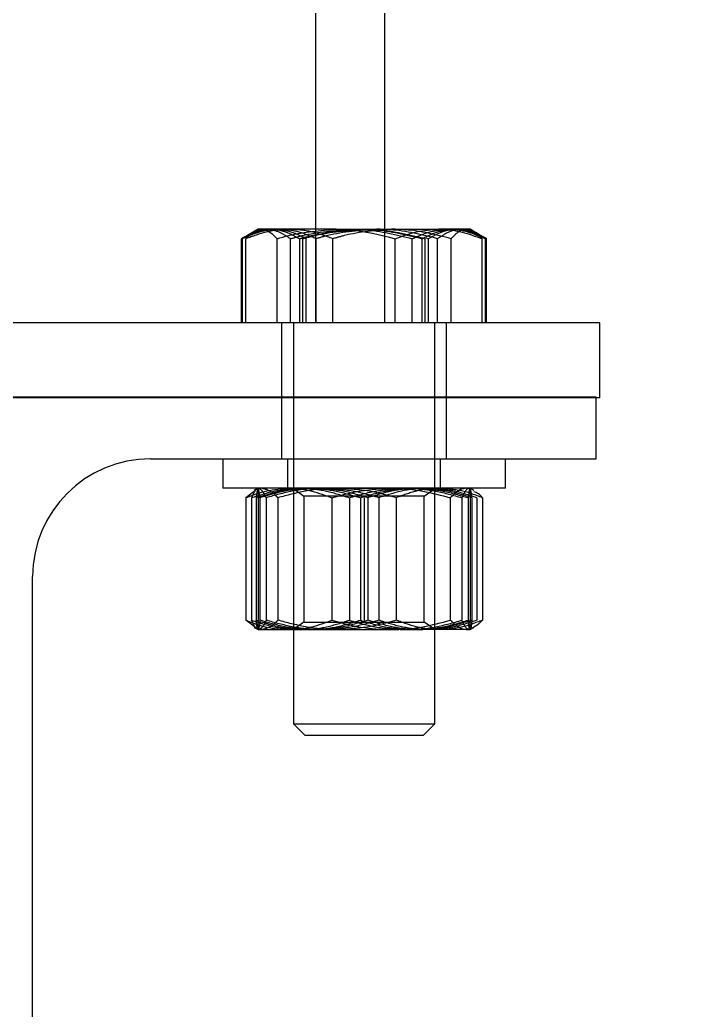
# Model space of a CAD drawing. Header units: metres. Extents: x 0 to 21025, y 0 to 14850.
# Drawn here: x 2093.6 to 2150, y 11640.7 to 11724.8 of the extents above; entities that cross this region are included whole.
import ezdxf

# ---------------------------------------------------------------- set-up
doc = ezdxf.new("R2010")
doc.units = ezdxf.units.M
doc.header["$LTSCALE"] = 25
doc.linetypes.add('HIDDEN2', pattern=[4.7625, 3.175, -1.5875])
doc.linetypes.add('PHANTOM', pattern=[63.5, 31.75, -6.35, 6.35, -6.35, 6.35, -6.35])
for name, color, linetype in [('SL1', 8, 'Continuous'), ('SL4', 4, 'Continuous'), ('SRE', 2, 'PHANTOM'), ('ST1', 7, 'HIDDEN2')]:
    doc.layers.add(name, color=color, linetype=linetype)

msp = doc.modelspace()

# ---------------------------------------------------------------- linework, layer by layer
at = {"layer": 'SL1'}
for p, q in [((2142.517, 11692.719), (2042.517, 11692.719)), ((2142.517, 11687.489), (2142.517, 11692.719)), ((2104.667, 11687.489), (2142.517, 11687.489)), ((2094.667, 11507.949), (2094.667, 11677.489))]:
    msp.add_line(p, q, dxfattribs=at)
msp.add_arc((2104.667, 11677.489), 10, 90, 180, dxfattribs=at)
at = {"layer": 'SL4'}
for p, q in [((2124.552, 11706.981), (2124.552, 13042.681)), ((2113.802, 11706.981), (2113.486, 11706.799)), ((2114.098, 11706.981), (2113.802, 11706.981)), ((2120.433, 11706.981), (2114.098, 11706.981)), ((2120.433, 11706.981), (2129.137, 11706.981)), ((2131.802, 11706.981), (2129.137, 11706.981)), ((2132.117, 11706.799), (2131.802, 11706.981)), ((2132.603, 11706.518), (2132.117, 11706.799)), ((2133.119, 11706.177), (2132.586, 11706.488)), ((2132.886, 11706.267), (2133.119, 11706.177)), ((2112.776, 11699.031), (2112.776, 11706.177)), ((2115.42, 11699.031), (2115.42, 11706.177)), ((2125.446, 11699.031), (2125.446, 11706.177)), ((2132.827, 11699.031), (2132.827, 11706.177)), ((2133.119, 11699.031), (2133.119, 11706.177)), ((2133.189, 11699.031), (2133.189, 11706.177)), ((2133.194, 11699.031), (2133.194, 11706.177)), ((2142.802, 11699.031), (2042.802, 11699.031)), ((2142.802, 11692.681), (2142.802, 11699.031)), ((2142.802, 11692.681), (2142.517, 11692.681)), ((2110.802, 11687.489), (2110.802, 11684.989)), ((2134.802, 11684.989), (2134.802, 11687.489)), ((2119.643, 11684.989), (2110.802, 11684.989)), ((2113.482, 11684.728), (2112.751, 11684.185)), ((2113.802, 11684.989), (2113.473, 11684.799)), ((2134.802, 11684.989), (2119.643, 11684.989)), ((2132.131, 11684.799), (2131.802, 11684.989)), ((2112.751, 11684.185), (2112.751, 11673.793)), ((2120.066, 11684.185), (2120.066, 11673.793)), ((2130.117, 11684.185), (2130.117, 11673.793)), ((2132.852, 11684.185), (2132.852, 11673.793)), ((2113.482, 11673.25), (2112.751, 11673.793)), ((2113.473, 11673.179), (2113.802, 11672.989)), ((2113.802, 11672.989), (2116.409, 11672.989)), ((2116.409, 11672.989), (2125.091, 11672.989)), ((2116.802, 11672.989), (2116.802, 11664.995)), ((2131.484, 11672.989), (2125.091, 11672.989)), ((2128.802, 11664.995), (2128.802, 11672.989)), ((2131.484, 11672.989), (2131.802, 11672.989)), ((2131.802, 11672.989), (2132.131, 11673.179)), ((2116.802, 11664.995), (2117.766, 11664.031)), ((2116.802, 11664.995), (2121.222, 11664.995)), ((2121.222, 11664.995), (2128.802, 11664.995)), ((2127.838, 11664.031), (2128.802, 11664.995)), ((2117.766, 11664.031), (2121.476, 11664.031)), ((2121.476, 11664.031), (2127.838, 11664.031))]:
    msp.add_line(p, q, dxfattribs=at)
for points, knots in [([(2112.776, 11706.177), (2112.991, 11706.402), (2113.424, 11706.855), (2113.872, 11706.939), (2114.098, 11706.981)], [0, 0, 0, 0, 0.495458, 1, 1, 1, 1]), ([(2114.098, 11706.981), (2114.129, 11706.98), (2114.366, 11706.973), (2114.814, 11706.797), (2115.217, 11706.385), (2115.42, 11706.177)], [0, 0, 0, 0, 0.07009, 0.530784, 1, 1, 1, 1]), ([(2115.42, 11706.177), (2115.74, 11706.271), (2117.372, 11706.746), (2119.069, 11706.876), (2120.433, 11706.981)], [0, 0, 0, 0, 0.196353, 1, 1, 1, 1]), ([(2120.433, 11706.981), (2120.806, 11706.973), (2122.502, 11706.937), (2124.156, 11706.51), (2125.446, 11706.177)], [0, 0, 0, 0, 0.220364, 1, 1, 1, 1]), ([(2125.446, 11706.177), (2126.045, 11706.402), (2127.255, 11706.855), (2128.505, 11706.939), (2129.137, 11706.981)], [0, 0, 0, 0, 0.495458, 1, 1, 1, 1]), ([(2129.137, 11706.981), (2129.224, 11706.98), (2129.887, 11706.973), (2131.136, 11706.797), (2132.26, 11706.385), (2132.827, 11706.177)], [0, 0, 0, 0, 0.07009, 0.5307844, 1, 1, 1, 1]), ([(2132.827, 11706.177), (2132.614, 11706.427), (2132.377, 11706.703), (2132.132, 11706.777), (2132.108, 11706.784)], [0, 0, 0, 0, 0.9023039, 1, 1, 1, 1]), ([(2112.751, 11684.185), (2113.345, 11684.41), (2114.544, 11684.863), (2115.783, 11684.947), (2116.409, 11684.989)], [0, 0, 0, 0, 0.495458, 1, 1, 1, 1]), ([(2116.409, 11684.989), (2116.495, 11684.988), (2117.152, 11684.981), (2118.39, 11684.805), (2119.504, 11684.393), (2120.066, 11684.185)], [0, 0, 0, 0, 0.07009, 0.530784, 1, 1, 1, 1]), ([(2120.066, 11684.185), (2120.882, 11684.41), (2122.529, 11684.863), (2124.232, 11684.947), (2125.091, 11684.989)], [0, 0, 0, 0, 0.495458, 1, 1, 1, 1]), ([(2125.091, 11684.989), (2125.21, 11684.988), (2126.112, 11684.981), (2127.813, 11684.805), (2129.344, 11684.393), (2130.117, 11684.185)], [0, 0, 0, 0, 0.07009, 0.5307844, 1, 1, 1, 1]), ([(2131.484, 11684.989), (2131.36, 11684.977), (2130.897, 11684.933), (2130.446, 11684.501), (2130.117, 11684.185)], [0, 0, 0, 0, 0.2686336, 1, 1, 1, 1]), ([(2132.852, 11684.185), (2132.738, 11684.313), (2132.499, 11684.579), (2132.252, 11684.658), (2132.124, 11684.699)], [0, 0, 0, 0, 0.480826, 1, 1, 1, 1]), ([(2112.751, 11673.793), (2113.345, 11673.568), (2114.544, 11673.115), (2115.783, 11673.031), (2116.409, 11672.989)], [0, 0, 0, 0, 0.495458, 1, 1, 1, 1]), ([(2116.409, 11672.989), (2116.495, 11672.99), (2117.152, 11672.997), (2118.39, 11673.173), (2119.504, 11673.585), (2120.066, 11673.793)], [0, 0, 0, 0, 0.07009, 0.530784, 1, 1, 1, 1]), ([(2120.066, 11673.793), (2120.882, 11673.568), (2122.529, 11673.115), (2124.232, 11673.031), (2125.091, 11672.989)], [0, 0, 0, 0, 0.495458, 1, 1, 1, 1]), ([(2125.091, 11672.989), (2125.21, 11672.99), (2126.112, 11672.997), (2127.813, 11673.173), (2129.344, 11673.585), (2130.117, 11673.793)], [0, 0, 0, 0, 0.07009, 0.5307844, 1, 1, 1, 1]), ([(2131.484, 11672.989), (2131.36, 11673.001), (2130.897, 11673.045), (2130.446, 11673.477), (2130.117, 11673.793)], [0, 0, 0, 0, 0.2686336, 1, 1, 1, 1]), ([(2132.852, 11673.793), (2132.737, 11673.671), (2132.291, 11673.2), (2131.828, 11673.079), (2131.484, 11672.989)], [0, 0, 0, 0, 0.257551, 1, 1, 1, 1])]:
    msp.add_open_spline(points, degree=3, knots=knots, dxfattribs=at)
at = {"layer": 'SRE'}
msp.add_circle((2089.467, 11635.144), 256.394, dxfattribs=at)
at = {"layer": 'ST1'}
for p, q in [((2118.702, 11699.031), (2118.702, 13036.331)), ((2112.575, 11706.273), (2112.409, 11706.177)), ((2113, 11706.518), (2112.575, 11706.273)), ((2113.486, 11706.799), (2113, 11706.518)), ((2123.075, 11706.981), (2122.877, 11706.956)), ((2124.552, 11699.031), (2124.552, 11706.981)), ((2132.108, 11706.784), (2131.506, 11706.981)), ((2133.028, 11706.273), (2132.603, 11706.518)), ((2133.189, 11706.177), (2133.02, 11706.259)), ((2133.194, 11706.177), (2133.028, 11706.273)), ((2112.409, 11699.031), (2112.409, 11706.177)), ((2112.414, 11699.031), (2112.414, 11706.177)), ((2112.485, 11699.031), (2112.485, 11706.177)), ((2116.562, 11699.031), (2116.562, 11706.177)), ((2117.335, 11699.031), (2117.335, 11706.177)), ((2117.606, 11699.031), (2117.606, 11706.177)), ((2117.881, 11699.031), (2117.881, 11706.177)), ((2118.725, 11699.031), (2118.725, 11706.177)), ((2120.158, 11699.031), (2120.158, 11706.177)), ((2126.879, 11699.031), (2126.879, 11706.177)), ((2127.722, 11699.031), (2127.722, 11706.177)), ((2127.998, 11699.031), (2127.998, 11706.177)), ((2128.269, 11706.177), (2128.07, 11706.215)), ((2128.269, 11699.031), (2128.269, 11706.177)), ((2129.042, 11699.031), (2129.042, 11706.177)), ((2130.184, 11699.031), (2130.184, 11706.177)), ((2115.802, 11699.031), (2115.802, 11692.681)), ((2116.802, 11699.031), (2116.802, 11672.989)), ((2128.802, 11672.989), (2128.802, 11699.031)), ((2129.802, 11692.681), (2129.802, 11699.031)), ((2142.517, 11692.681), (2042.802, 11692.681)), ((2115.802, 11692.719), (2115.802, 11687.489)), ((2129.802, 11687.489), (2129.802, 11692.719)), ((2116.302, 11687.489), (2116.302, 11684.989)), ((2129.302, 11684.989), (2129.302, 11687.489)), ((2128.59, 11684.964), (2116.802, 11684.964)), ((2116.802, 11684.964), (2117.702, 11684.333)), ((2127.902, 11684.333), (2128.802, 11684.964)), ((2128.802, 11684.964), (2128.59, 11684.964)), ((2128.802, 11684.964), (2128.802, 11684.989)), ((2113.242, 11684.185), (2113.242, 11673.793)), ((2113.648, 11684.185), (2113.648, 11673.793)), ((2113.802, 11684.185), (2113.802, 11673.793)), ((2113.964, 11684.185), (2113.964, 11673.793)), ((2114.491, 11684.185), (2114.491, 11673.793)), ((2115.487, 11684.185), (2115.487, 11673.793)), ((2127.902, 11684.333), (2117.702, 11684.333)), ((2117.702, 11684.333), (2117.702, 11673.619)), ((2121.553, 11684.185), (2121.553, 11673.793)), ((2122.486, 11684.185), (2122.486, 11673.793)), ((2122.802, 11684.185), (2122.802, 11673.793)), ((2123.117, 11684.185), (2123.117, 11673.793)), ((2124.051, 11684.185), (2124.051, 11673.793)), ((2125.537, 11684.185), (2125.537, 11673.793)), ((2127.902, 11673.619), (2127.902, 11684.333)), ((2131.112, 11684.185), (2131.112, 11673.793)), ((2131.64, 11684.185), (2131.64, 11673.793)), ((2131.802, 11684.185), (2131.802, 11673.793)), ((2131.955, 11684.185), (2131.955, 11673.793)), ((2132.361, 11684.185), (2132.361, 11673.793)), ((2117.702, 11673.619), (2116.802, 11672.989)), ((2117.702, 11673.619), (2127.722, 11673.619)), ((2127.722, 11673.619), (2127.902, 11673.619)), ((2128.802, 11672.989), (2127.902, 11673.619)), ((2113.806, 11672.989), (2113.802, 11672.989)), ((2113.867, 11672.989), (2113.802, 11672.989)), ((2131.865, 11673.116), (2131.736, 11672.989))]:
    msp.add_line(p, q, dxfattribs=at)
for points, knots in [([(2115.148, 11706.981), (2115.083, 11706.98), (2114.592, 11706.973), (2113.667, 11706.797), (2112.834, 11706.385), (2112.414, 11706.177)], [0, 0, 0, 0, 0.07009, 0.5307844, 1, 1, 1, 1]), ([(2112.485, 11706.177), (2112.816, 11706.402), (2113.484, 11706.855), (2114.175, 11706.939), (2114.523, 11706.981)], [0, 0, 0, 0, 0.495458, 1, 1, 1, 1]), ([(2115.605, 11706.981), (2115.531, 11706.98), (2114.971, 11706.973), (2113.915, 11706.797), (2112.964, 11706.385), (2112.485, 11706.177)], [0, 0, 0, 0, 0.07009, 0.530784, 1, 1, 1, 1]), ([(2112.583, 11706.259), (2112.927, 11706.45), (2113.678, 11706.868), (2114.454, 11706.941), (2114.874, 11706.981)], [0, 0, 0, 0, 0.457715, 1, 1, 1, 1]), ([(2116.467, 11706.981), (2116.379, 11706.98), (2115.717, 11706.973), (2114.468, 11706.797), (2113.343, 11706.385), (2112.776, 11706.177)], [0, 0, 0, 0, 0.07009, 0.530784, 1, 1, 1, 1]), ([(2114.523, 11706.981), (2114.571, 11706.98), (2114.937, 11706.973), (2115.627, 11706.797), (2116.248, 11706.385), (2116.562, 11706.177)], [0, 0, 0, 0, 0.07009, 0.530784, 1, 1, 1, 1]), ([(2114.874, 11706.981), (2114.933, 11706.98), (2115.374, 11706.973), (2116.207, 11706.797), (2116.956, 11706.385), (2117.335, 11706.177)], [0, 0, 0, 0, 0.07009, 0.530784, 1, 1, 1, 1]), ([(2117.881, 11706.177), (2117.437, 11706.402), (2116.541, 11706.855), (2115.615, 11706.939), (2115.148, 11706.981)], [0, 0, 0, 0, 0.495458, 1, 1, 1, 1]), ([(2118.725, 11706.177), (2118.218, 11706.402), (2117.195, 11706.855), (2116.138, 11706.939), (2115.605, 11706.981)], [0, 0, 0, 0, 0.495458, 1, 1, 1, 1]), ([(2120.158, 11706.177), (2119.558, 11706.402), (2118.348, 11706.855), (2117.098, 11706.939), (2116.467, 11706.981)], [0, 0, 0, 0, 0.495458, 1, 1, 1, 1]), ([(2116.562, 11706.177), (2116.891, 11706.271), (2118.57, 11706.746), (2120.317, 11706.876), (2121.72, 11706.981)], [0, 0, 0, 0, 0.196353, 1, 1, 1, 1]), ([(2117.335, 11706.177), (2117.666, 11706.271), (2119.357, 11706.746), (2121.115, 11706.876), (2122.528, 11706.981)], [0, 0, 0, 0, 0.196353, 1, 1, 1, 1]), ([(2117.606, 11706.177), (2117.938, 11706.271), (2119.629, 11706.746), (2121.388, 11706.876), (2122.802, 11706.981)], [0, 0, 0, 0, 0.196353, 1, 1, 1, 1]), ([(2123.883, 11706.981), (2122.48, 11706.876), (2120.734, 11706.746), (2119.054, 11706.271), (2118.725, 11706.177)], [0, 0, 0, 0, 0.803647, 1, 1, 1, 1]), ([(2125.171, 11706.981), (2123.807, 11706.876), (2122.11, 11706.746), (2120.478, 11706.271), (2120.158, 11706.177)], [0, 0, 0, 0, 0.803647, 1, 1, 1, 1]), ([(2121.72, 11706.981), (2122.105, 11706.973), (2123.85, 11706.937), (2125.552, 11706.51), (2126.879, 11706.177)], [0, 0, 0, 0, 0.220364, 1, 1, 1, 1]), ([(2122.528, 11706.981), (2122.915, 11706.973), (2124.673, 11706.937), (2126.386, 11706.51), (2127.722, 11706.177)], [0, 0, 0, 0, 0.220364, 1, 1, 1, 1]), ([(2122.802, 11706.981), (2123.189, 11706.973), (2124.947, 11706.937), (2126.661, 11706.51), (2127.998, 11706.177)], [0, 0, 0, 0, 0.220364, 1, 1, 1, 1]), ([(2129.042, 11706.177), (2127.715, 11706.51), (2126.013, 11706.937), (2124.268, 11706.973), (2123.883, 11706.981)], [0, 0, 0, 0, 0.779636, 1, 1, 1, 1]), ([(2130.184, 11706.177), (2128.894, 11706.51), (2127.24, 11706.937), (2125.544, 11706.973), (2125.171, 11706.981)], [0, 0, 0, 0, 0.779636, 1, 1, 1, 1]), ([(2126.879, 11706.177), (2127.385, 11706.402), (2128.408, 11706.855), (2129.465, 11706.939), (2129.999, 11706.981)], [0, 0, 0, 0, 0.495458, 1, 1, 1, 1]), ([(2127.722, 11706.177), (2128.166, 11706.402), (2129.062, 11706.855), (2129.988, 11706.939), (2130.456, 11706.981)], [0, 0, 0, 0, 0.495458, 1, 1, 1, 1]), ([(2130.729, 11706.981), (2130.671, 11706.98), (2130.229, 11706.973), (2129.396, 11706.797), (2128.647, 11706.385), (2128.269, 11706.177)], [0, 0, 0, 0, 0.07009, 0.530784, 1, 1, 1, 1]), ([(2131.08, 11706.981), (2131.032, 11706.98), (2130.666, 11706.973), (2129.976, 11706.797), (2129.355, 11706.385), (2129.042, 11706.177)], [0, 0, 0, 0, 0.07009, 0.530784, 1, 1, 1, 1]), ([(2129.999, 11706.981), (2130.073, 11706.98), (2130.633, 11706.973), (2131.61, 11706.816), (2132.483, 11706.441), (2132.886, 11706.267)], [0, 0, 0, 0, 0.075811, 0.574105, 1, 1, 1, 1]), ([(2131.506, 11706.981), (2131.474, 11706.98), (2131.237, 11706.973), (2130.789, 11706.797), (2130.387, 11706.385), (2130.184, 11706.177)], [0, 0, 0, 0, 0.07009, 0.530784, 1, 1, 1, 1]), ([(2130.456, 11706.981), (2130.52, 11706.98), (2131.011, 11706.973), (2131.936, 11706.797), (2132.769, 11706.385), (2133.189, 11706.177)], [0, 0, 0, 0, 0.07009, 0.530784, 1, 1, 1, 1]), ([(2132.778, 11706.376), (2132.514, 11706.52), (2131.843, 11706.887), (2131.15, 11706.945), (2130.729, 11706.981)], [0, 0, 0, 0, 0.392769, 1, 1, 1, 1]), ([(2132.586, 11706.488), (2132.431, 11706.588), (2131.939, 11706.905), (2131.429, 11706.95), (2131.08, 11706.981)], [0, 0, 0, 0, 0.31423, 1, 1, 1, 1]), ([(2113.242, 11684.185), (2113.917, 11684.41), (2115.279, 11684.863), (2116.687, 11684.947), (2117.398, 11684.989)], [0, 0, 0, 0, 0.495458, 1, 1, 1, 1]), ([(2113.737, 11684.94), (2113.724, 11684.936), (2113.556, 11684.881), (2113.393, 11684.519), (2113.242, 11684.185)], [0, 0, 0, 0, 0.079978, 1, 1, 1, 1]), ([(2113.648, 11684.185), (2114.366, 11684.41), (2115.814, 11684.863), (2117.311, 11684.947), (2118.067, 11684.989)], [0, 0, 0, 0, 0.495458, 1, 1, 1, 1]), ([(2113.798, 11684.977), (2113.786, 11684.966), (2113.735, 11684.919), (2113.686, 11684.505), (2113.648, 11684.185)], [0, 0, 0, 0, 0.228653, 1, 1, 1, 1]), ([(2113.802, 11684.989), (2113.802, 11684.977), (2113.802, 11684.933), (2113.802, 11684.501), (2113.802, 11684.185)], [0, 0, 0, 0, 0.268634, 1, 1, 1, 1]), ([(2113.964, 11684.185), (2113.95, 11684.306), (2113.899, 11684.778), (2113.845, 11684.899), (2113.806, 11684.989)], [0, 0, 0, 0, 0.257551, 1, 1, 1, 1]), ([(2114.491, 11684.185), (2114.439, 11684.306), (2114.235, 11684.778), (2114.024, 11684.899), (2113.867, 11684.989)], [0, 0, 0, 0, 0.257551, 1, 1, 1, 1]), ([(2118.54, 11684.989), (2118.432, 11684.988), (2117.61, 11684.981), (2116.061, 11684.805), (2114.667, 11684.393), (2113.964, 11684.185)], [0, 0, 0, 0, 0.07009, 0.530784, 1, 1, 1, 1]), ([(2115.487, 11684.185), (2115.372, 11684.306), (2114.926, 11684.778), (2114.463, 11684.899), (2114.119, 11684.989)], [0, 0, 0, 0, 0.2575513, 1, 1, 1, 1]), ([(2119.271, 11684.989), (2119.158, 11684.988), (2118.3, 11684.981), (2116.682, 11684.805), (2115.226, 11684.393), (2114.491, 11684.185)], [0, 0, 0, 0, 0.07009, 0.530784, 1, 1, 1, 1]), ([(2120.512, 11684.989), (2120.393, 11684.988), (2119.491, 11684.981), (2117.79, 11684.805), (2116.259, 11684.393), (2115.487, 11684.185)], [0, 0, 0, 0, 0.07009, 0.5307844, 1, 1, 1, 1]), ([(2117.398, 11684.989), (2117.496, 11684.988), (2118.242, 11684.981), (2119.648, 11684.805), (2120.914, 11684.393), (2121.553, 11684.185)], [0, 0, 0, 0, 0.07009, 0.530784, 1, 1, 1, 1]), ([(2118.067, 11684.989), (2118.172, 11684.988), (2118.965, 11684.981), (2120.461, 11684.805), (2121.807, 11684.393), (2122.486, 11684.185)], [0, 0, 0, 0, 0.07009, 0.5307844, 1, 1, 1, 1]), ([(2123.117, 11684.185), (2122.374, 11684.41), (2120.874, 11684.863), (2119.323, 11684.947), (2118.54, 11684.989)], [0, 0, 0, 0, 0.495458, 1, 1, 1, 1]), ([(2124.051, 11684.185), (2123.274, 11684.41), (2121.708, 11684.863), (2120.088, 11684.947), (2119.271, 11684.989)], [0, 0, 0, 0, 0.495458, 1, 1, 1, 1]), ([(2125.537, 11684.185), (2124.721, 11684.41), (2123.074, 11684.863), (2121.371, 11684.947), (2120.512, 11684.989)], [0, 0, 0, 0, 0.495458, 1, 1, 1, 1]), ([(2121.553, 11684.185), (2122.329, 11684.41), (2123.896, 11684.863), (2125.515, 11684.947), (2126.332, 11684.989)], [0, 0, 0, 0, 0.495458, 1, 1, 1, 1]), ([(2122.486, 11684.185), (2123.229, 11684.41), (2124.729, 11684.863), (2126.28, 11684.947), (2127.063, 11684.989)], [0, 0, 0, 0, 0.495458, 1, 1, 1, 1]), ([(2127.536, 11684.989), (2127.432, 11684.988), (2126.638, 11684.981), (2125.143, 11684.805), (2123.797, 11684.393), (2123.117, 11684.185)], [0, 0, 0, 0, 0.07009, 0.530784, 1, 1, 1, 1]), ([(2128.206, 11684.989), (2128.107, 11684.988), (2127.361, 11684.981), (2125.955, 11684.805), (2124.689, 11684.393), (2124.051, 11684.185)], [0, 0, 0, 0, 0.07009, 0.530784, 1, 1, 1, 1]), ([(2129.195, 11684.989), (2129.108, 11684.988), (2128.451, 11684.981), (2127.214, 11684.805), (2126.099, 11684.393), (2125.537, 11684.185)], [0, 0, 0, 0, 0.07009, 0.5307844, 1, 1, 1, 1]), ([(2126.332, 11684.989), (2126.446, 11684.988), (2127.304, 11684.981), (2128.921, 11684.805), (2130.377, 11684.393), (2131.112, 11684.185)], [0, 0, 0, 0, 0.07009, 0.530784, 1, 1, 1, 1]), ([(2127.063, 11684.989), (2127.171, 11684.988), (2127.993, 11684.981), (2129.542, 11684.805), (2130.936, 11684.393), (2131.64, 11684.185)], [0, 0, 0, 0, 0.07009, 0.530784, 1, 1, 1, 1]), ([(2131.955, 11684.185), (2131.238, 11684.41), (2129.789, 11684.863), (2128.292, 11684.947), (2127.536, 11684.989)], [0, 0, 0, 0, 0.495458, 1, 1, 1, 1]), ([(2132.361, 11684.185), (2131.686, 11684.41), (2130.324, 11684.863), (2128.916, 11684.947), (2128.206, 11684.989)], [0, 0, 0, 0, 0.495458, 1, 1, 1, 1]), ([(2132.852, 11684.185), (2132.258, 11684.41), (2131.059, 11684.863), (2129.82, 11684.947), (2129.195, 11684.989)], [0, 0, 0, 0, 0.495458, 1, 1, 1, 1]), ([(2131.736, 11684.989), (2131.68, 11684.977), (2131.468, 11684.933), (2131.262, 11684.501), (2131.112, 11684.185)], [0, 0, 0, 0, 0.268634, 1, 1, 1, 1]), ([(2131.797, 11684.989), (2131.783, 11684.977), (2131.73, 11684.933), (2131.678, 11684.501), (2131.64, 11684.185)], [0, 0, 0, 0, 0.268634, 1, 1, 1, 1]), ([(2131.802, 11684.989), (2131.802, 11684.977), (2131.802, 11684.933), (2131.802, 11684.501), (2131.802, 11684.185)], [0, 0, 0, 0, 0.268634, 1, 1, 1, 1]), ([(2131.955, 11684.185), (2131.942, 11684.307), (2131.893, 11684.755), (2131.843, 11684.872), (2131.806, 11684.957)], [0, 0, 0, 0, 0.271569, 1, 1, 1, 1]), ([(2113.242, 11673.793), (2113.917, 11673.568), (2115.279, 11673.115), (2116.687, 11673.031), (2117.398, 11672.989)], [0, 0, 0, 0, 0.495458, 1, 1, 1, 1]), ([(2113.867, 11672.989), (2113.81, 11673.001), (2113.599, 11673.045), (2113.393, 11673.477), (2113.242, 11673.793)], [0, 0, 0, 0, 0.268634, 1, 1, 1, 1]), ([(2113.648, 11673.793), (2114.366, 11673.568), (2115.814, 11673.115), (2117.311, 11673.031), (2118.067, 11672.989)], [0, 0, 0, 0, 0.495458, 1, 1, 1, 1]), ([(2113.806, 11672.989), (2113.791, 11673.001), (2113.738, 11673.045), (2113.686, 11673.477), (2113.648, 11673.793)], [0, 0, 0, 0, 0.268634, 1, 1, 1, 1]), ([(2113.802, 11672.989), (2113.802, 11673.001), (2113.802, 11673.045), (2113.802, 11673.477), (2113.802, 11673.793)], [0, 0, 0, 0, 0.268634, 1, 1, 1, 1]), ([(2113.964, 11673.793), (2113.95, 11673.671), (2113.899, 11673.2), (2113.845, 11673.079), (2113.806, 11672.989)], [0, 0, 0, 0, 0.257551, 1, 1, 1, 1]), ([(2114.491, 11673.793), (2114.439, 11673.671), (2114.235, 11673.2), (2114.024, 11673.079), (2113.867, 11672.989)], [0, 0, 0, 0, 0.257551, 1, 1, 1, 1]), ([(2118.54, 11672.989), (2118.432, 11672.99), (2117.61, 11672.997), (2116.061, 11673.173), (2114.667, 11673.585), (2113.964, 11673.793)], [0, 0, 0, 0, 0.07009, 0.530784, 1, 1, 1, 1]), ([(2115.487, 11673.793), (2115.372, 11673.671), (2114.926, 11673.2), (2114.463, 11673.079), (2114.119, 11672.989)], [0, 0, 0, 0, 0.2575513, 1, 1, 1, 1]), ([(2119.271, 11672.989), (2119.158, 11672.99), (2118.3, 11672.997), (2116.682, 11673.173), (2115.226, 11673.585), (2114.491, 11673.793)], [0, 0, 0, 0, 0.07009, 0.530784, 1, 1, 1, 1]), ([(2120.512, 11672.989), (2120.393, 11672.99), (2119.491, 11672.997), (2117.79, 11673.173), (2116.259, 11673.585), (2115.487, 11673.793)], [0, 0, 0, 0, 0.07009, 0.5307844, 1, 1, 1, 1]), ([(2117.398, 11672.989), (2117.496, 11672.99), (2118.242, 11672.997), (2119.648, 11673.173), (2120.914, 11673.585), (2121.553, 11673.793)], [0, 0, 0, 0, 0.07009, 0.530784, 1, 1, 1, 1]), ([(2118.067, 11672.989), (2118.172, 11672.99), (2118.965, 11672.997), (2120.461, 11673.173), (2121.807, 11673.585), (2122.486, 11673.793)], [0, 0, 0, 0, 0.07009, 0.5307844, 1, 1, 1, 1]), ([(2123.117, 11673.793), (2122.374, 11673.568), (2120.874, 11673.115), (2119.323, 11673.031), (2118.54, 11672.989)], [0, 0, 0, 0, 0.495458, 1, 1, 1, 1]), ([(2124.051, 11673.793), (2123.274, 11673.568), (2121.708, 11673.115), (2120.088, 11673.031), (2119.271, 11672.989)], [0, 0, 0, 0, 0.495458, 1, 1, 1, 1]), ([(2125.537, 11673.793), (2124.721, 11673.568), (2123.074, 11673.115), (2121.371, 11673.031), (2120.512, 11672.989)], [0, 0, 0, 0, 0.495458, 1, 1, 1, 1]), ([(2121.553, 11673.793), (2122.329, 11673.568), (2123.896, 11673.115), (2125.515, 11673.031), (2126.332, 11672.989)], [0, 0, 0, 0, 0.495458, 1, 1, 1, 1]), ([(2122.486, 11673.793), (2123.229, 11673.568), (2124.729, 11673.115), (2126.28, 11673.031), (2127.063, 11672.989)], [0, 0, 0, 0, 0.495458, 1, 1, 1, 1]), ([(2127.536, 11672.989), (2127.432, 11672.99), (2126.638, 11672.997), (2125.143, 11673.173), (2123.797, 11673.585), (2123.117, 11673.793)], [0, 0, 0, 0, 0.07009, 0.530784, 1, 1, 1, 1]), ([(2128.206, 11672.989), (2128.107, 11672.99), (2127.361, 11672.997), (2125.955, 11673.173), (2124.689, 11673.585), (2124.051, 11673.793)], [0, 0, 0, 0, 0.07009, 0.530784, 1, 1, 1, 1]), ([(2129.195, 11672.989), (2129.108, 11672.99), (2128.451, 11672.997), (2127.214, 11673.173), (2126.099, 11673.585), (2125.537, 11673.793)], [0, 0, 0, 0, 0.07009, 0.5307844, 1, 1, 1, 1]), ([(2126.332, 11672.989), (2126.446, 11672.99), (2127.304, 11672.997), (2128.921, 11673.173), (2130.377, 11673.585), (2131.112, 11673.793)], [0, 0, 0, 0, 0.07009, 0.530784, 1, 1, 1, 1]), ([(2127.063, 11672.989), (2127.171, 11672.99), (2127.993, 11672.997), (2129.542, 11673.173), (2130.936, 11673.585), (2131.64, 11673.793)], [0, 0, 0, 0, 0.07009, 0.530784, 1, 1, 1, 1]), ([(2131.955, 11673.793), (2131.238, 11673.568), (2129.789, 11673.115), (2128.292, 11673.031), (2127.536, 11672.989)], [0, 0, 0, 0, 0.495458, 1, 1, 1, 1]), ([(2132.361, 11673.793), (2131.686, 11673.568), (2130.324, 11673.115), (2128.916, 11673.031), (2128.206, 11672.989)], [0, 0, 0, 0, 0.495458, 1, 1, 1, 1]), ([(2132.852, 11673.793), (2132.258, 11673.568), (2131.059, 11673.115), (2129.82, 11673.031), (2129.195, 11672.989)], [0, 0, 0, 0, 0.495458, 1, 1, 1, 1]), ([(2131.736, 11672.989), (2131.68, 11673.001), (2131.468, 11673.045), (2131.262, 11673.477), (2131.112, 11673.793)], [0, 0, 0, 0, 0.268634, 1, 1, 1, 1]), ([(2131.797, 11672.989), (2131.783, 11673.001), (2131.73, 11673.045), (2131.678, 11673.477), (2131.64, 11673.793)], [0, 0, 0, 0, 0.268634, 1, 1, 1, 1]), ([(2131.955, 11673.793), (2131.942, 11673.671), (2131.891, 11673.2), (2131.837, 11673.079), (2131.797, 11672.989)], [0, 0, 0, 0, 0.257551, 1, 1, 1, 1]), ([(2131.802, 11672.989), (2131.802, 11673.001), (2131.802, 11673.045), (2131.802, 11673.477), (2131.802, 11673.793)], [0, 0, 0, 0, 0.268634, 1, 1, 1, 1]), ([(2114.119, 11672.989), (2113.994, 11672.99), (2113.779, 11672.992), (2113.57, 11673.173), (2113.482, 11673.25)], [0, 0, 0, 0, 0.579964, 1, 1, 1, 1])]:
    msp.add_open_spline(points, degree=3, knots=knots, dxfattribs=at)

doc.saveas('drawing.dxf')
